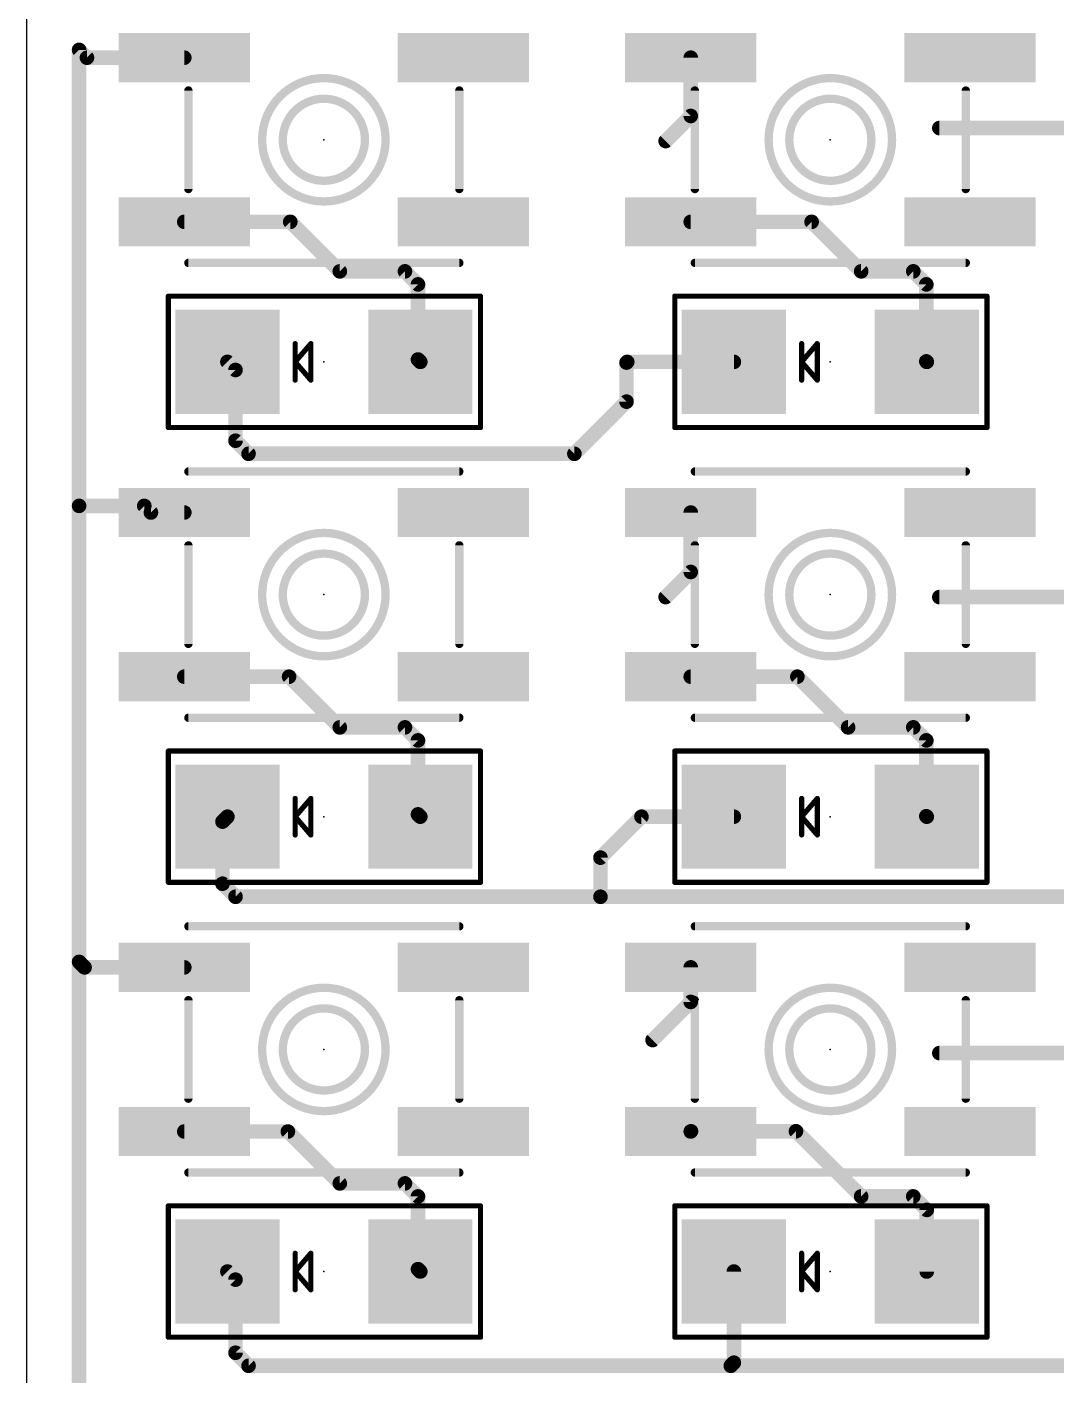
# Model space of a CAD drawing. Extents: x -38 to 38, y -89 to 89.
# Drawn here: x -38.1 to -13.03, y -21.5 to 11.35 of the extents above; entities that cross this region are included whole.
import ezdxf

# ---------------------------------------------------------------- set-up
doc = ezdxf.new("R2010")
doc.units = 0
for name, color, linetype in [('1', 22, 'CONTINUOUS'), ('20', 7, 'CONTINUOUS'), ('21', 253, 'CONTINUOUS'), ('23', 7, 'CONTINUOUS')]:
    doc.layers.add(name, color=color, linetype=linetype)

# ---------------------------------------------------------------- blocks, each defined once
blk = doc.blocks.new('RECT')
blk.add_solid([(-0.5, -0.5), (0.5, -0.5), (-0.5, 0.5), (0.5, 0.5)])

msp = doc.modelspace()

# ---------------------------------------------------------------- linework, layer by layer
at = {"layer": '1', "const_width": 0.1778}
for points in [[(-36.7671, 10.8579, 1), (-36.8929, 10.7321)], [(-36.7411, 10.795, 1), (-36.9189, 10.795)], [(-36.6389, 10.6928, 1), (-36.6389, 10.515)], [(-36.7017, 10.541, 1), (-36.576, 10.6667)], [(-34.2679, 10.515, 1), (-34.2679, 10.6928)], [(-21.8419, 10.6039, 1), (-22.0197, 10.6039)], [(-22.0197, 9.1842, 1), (-21.8419, 9.1842)], [(-21.8679, 9.1214, 1), (-21.9936, 9.2471)], [(-15.875, 8.9789, 1), (-15.875, 8.8011)], [(-22.6054, 8.6354, 1), (-22.4796, 8.5096)], [(-34.2679, 6.6928, 1), (-34.2679, 6.515)], [(-31.6235, 6.6667, 1), (-31.7492, 6.541)], [(-31.6864, 6.515, 1), (-31.6864, 6.6928)], [(-21.9308, 6.6928, 1), (-21.9308, 6.515)], [(-18.9235, 6.6667, 1), (-19.0492, 6.541)], [(-18.9864, 6.515, 1), (-18.9864, 6.6928)], [(-30.48, 5.4864, 1), (-30.48, 5.3086)], [(-30.5429, 5.3346, 1), (-30.4171, 5.4604)], [(-28.8296, 5.4604, 1), (-28.9554, 5.3346)], [(-28.8925, 5.3086, 1), (-28.8925, 5.4864)], [(-28.4861, 5.08, 1), (-28.6639, 5.08)], [(-17.78, 5.4864, 1), (-17.78, 5.3086)], [(-17.8429, 5.3346, 1), (-17.7171, 5.4604)], [(-16.4471, 5.4604, 1), (-16.5729, 5.3346)], [(-16.51, 5.3086, 1), (-16.51, 5.4864)], [(-16.1036, 5.08, 1), (-16.2814, 5.08)], [(-28.6379, 5.0171, 1), (-28.5121, 5.1429)], [(-16.2554, 5.0171, 1), (-16.1296, 5.1429)], [(-33.1546, 3.2547, 1), (-33.2803, 3.129)], [(-28.5121, 3.3113, 1), (-28.6379, 3.1856)], [(-28.6639, 3.2485, 1), (-28.4861, 3.2485)], [(-28.5813, 3.129, 1), (-28.4556, 3.2547)], [(-23.5579, 3.2379, 1), (-23.4321, 3.1121)], [(-23.4061, 3.175, 1), (-23.5839, 3.175)], [(-23.4781, 3.2808, 1), (-23.4781, 3.103)], [(-23.4153, 3.129, 1), (-23.541, 3.2547)], [(-20.8803, 3.103, 1), (-20.8803, 3.2808)], [(-16.1296, 3.266, 1), (-16.2554, 3.1402)], [(-16.2814, 3.2031, 1), (-16.1036, 3.2031)], [(-16.2441, 3.129, 1), (-16.1184, 3.2547)], [(-32.9311, 2.9945, 1), (-33.1089, 2.9945)], [(-33.0829, 2.9316, 1), (-32.9571, 3.0573)], [(-23.5839, 2.2225, 1), (-23.4061, 2.2225)], [(-23.4321, 2.1596, 1), (-23.5579, 2.2854)], [(-32.9571, 1.3329, 1), (-33.0829, 1.2071)], [(-33.1089, 1.27, 1), (-32.9311, 1.27)], [(-32.7025, 1.0414, 1), (-32.7025, 0.8636)], [(-32.7654, 0.8896, 1), (-32.6396, 1.0154)], [(-24.8279, 1.0154, 1), (-24.7021, 0.8896)], [(-24.765, 0.8636, 1), (-24.765, 1.0414)], [(-36.7411, -0.3175, 1), (-36.9189, -0.3175)], [(-36.83, -0.2286, 1), (-36.83, -0.4064)], [(-36.9189, -0.3175, 1), (-36.7411, -0.3175)], [(-35.1796, -0.2546, 1), (-35.3054, -0.3804)], [(-35.2425, -0.4064, 1), (-35.2425, -0.2286)], [(-35.0802, -0.3909, 1), (-35.0802, -0.5687)], [(-35.1431, -0.5426, 1), (-35.0174, -0.4169)], [(-34.2679, -0.5687, 1), (-34.2679, -0.3909)], [(-21.8419, -0.4798, 1), (-22.0197, -0.4798)], [(-22.0197, -1.9283, 1), (-21.8419, -1.9283)], [(-21.8679, -1.9911, 1), (-21.9936, -1.8654)], [(-22.6054, -2.4771, 1), (-22.4796, -2.6029)], [(-15.875, -2.4511, 1), (-15.875, -2.6289)], [(-34.2679, -4.3909, 1), (-34.2679, -4.5687)], [(-31.6524, -4.4169, 1), (-31.7781, -4.5426)], [(-31.7152, -4.5687, 1), (-31.7152, -4.3909)], [(-21.9308, -4.3909, 1), (-21.9308, -4.5687)], [(-19.2699, -4.4169, 1), (-19.3956, -4.5426)], [(-19.3327, -4.5687, 1), (-19.3327, -4.3909)], [(-30.48, -5.6261, 1), (-30.48, -5.8039)], [(-30.5429, -5.7779, 1), (-30.4171, -5.6521)], [(-28.8296, -5.6521, 1), (-28.9554, -5.7779)], [(-28.8925, -5.8039, 1), (-28.8925, -5.6261)], [(-18.0975, -5.6261, 1), (-18.0975, -5.8039)], [(-18.1604, -5.7779, 1), (-18.0346, -5.6521)], [(-16.4471, -5.6521, 1), (-16.5729, -5.7779)], [(-16.51, -5.8039, 1), (-16.51, -5.6261)], [(-28.4861, -6.0325, 1), (-28.6639, -6.0325)], [(-28.6379, -6.0954, 1), (-28.5121, -5.9696)], [(-16.1036, -6.0325, 1), (-16.2814, -6.0325)], [(-16.2554, -6.0954, 1), (-16.1296, -5.9696)], [(-33.2486, -8.0118, 1), (-33.4264, -8.0118)], [(-33.4004, -7.949, 1), (-33.2746, -8.0747)], [(-33.1546, -7.9546, 1), (-33.2803, -7.8289)], [(-28.5121, -7.7723, 1), (-28.6379, -7.898)], [(-28.6639, -7.8352, 1), (-28.4861, -7.8352)], [(-28.5813, -7.9546, 1), (-28.4556, -7.8289)], [(-23.1318, -7.8029, 1), (-23.1318, -7.9807)], [(-23.0689, -7.9546, 1), (-23.1946, -7.8289)], [(-20.8803, -7.9807, 1), (-20.8803, -7.8029)], [(-16.1296, -7.8177, 1), (-16.2554, -7.9434)], [(-16.2814, -7.8805, 1), (-16.1036, -7.8805)], [(-16.2441, -7.9546, 1), (-16.1184, -7.8289)], [(-24.1929, -8.8271, 1), (-24.0671, -8.9529)], [(-24.0411, -8.89, 1), (-24.2189, -8.89)], [(-33.2746, -9.4621, 1), (-33.4004, -9.5879)], [(-33.4264, -9.525, 1), (-33.2486, -9.525)], [(-33.02, -9.7536, 1), (-33.02, -9.9314)], [(-33.0829, -9.9054, 1), (-32.9571, -9.7796)], [(-24.13, -9.7536, 1), (-24.13, -9.9314)], [(-24.2189, -9.8425, 1), (-24.0411, -9.8425)], [(-24.13, -9.9314, 1), (-24.13, -9.7536)], [(-36.7671, -11.3671, 1), (-36.8929, -11.4929)], [(-36.7411, -11.43, 1), (-36.9189, -11.43)], [(-36.9189, -11.43, 1), (-36.7411, -11.43)], [(-36.6966, -11.4745, 1), (-36.6966, -11.6523)], [(-36.7595, -11.6263, 1), (-36.6337, -11.5005)], [(-34.2679, -11.6523, 1), (-34.2679, -11.4745)], [(-21.8419, -11.5634, 1), (-22.0197, -11.5634)], [(-22.0197, -12.4058, 1), (-21.8419, -12.4058)], [(-21.8679, -12.4686, 1), (-21.9936, -12.3429)], [(-22.9229, -13.2721, 1), (-22.7971, -13.3979)], [(-15.875, -13.5636, 1), (-15.875, -13.7414)], [(-34.2679, -15.4745, 1), (-34.2679, -15.6523)], [(-31.6812, -15.5005, 1), (-31.807, -15.6263)], [(-31.7441, -15.6523, 1), (-31.7441, -15.4745)], [(-21.9936, -15.5005, 1), (-21.8679, -15.6263)], [(-21.9249, -15.4686, 1), (-21.9249, -15.6464)], [(-21.862, -15.6204, 1), (-21.9878, -15.4946)], [(-19.3046, -15.4946, 1), (-19.4304, -15.6204)], [(-19.3675, -15.6464, 1), (-19.3675, -15.4686)], [(-30.48, -16.7386, 1), (-30.48, -16.9164)], [(-30.5429, -16.8904, 1), (-30.4171, -16.7646)], [(-28.8296, -16.7646, 1), (-28.9554, -16.8904)], [(-28.8925, -16.9164, 1), (-28.8925, -16.7386)], [(-28.4861, -17.145, 1), (-28.6639, -17.145)], [(-28.6379, -17.2079, 1), (-28.5121, -17.0821)], [(-17.78, -17.0561, 1), (-17.78, -17.2339)], [(-17.8429, -17.2079, 1), (-17.7171, -17.0821)], [(-16.4471, -17.0821, 1), (-16.5729, -17.2079)], [(-16.51, -17.2339, 1), (-16.51, -17.0561)], [(-16.0924, -17.4737, 1), (-16.2702, -17.4737)], [(-16.2441, -17.5366, 1), (-16.1184, -17.4109)], [(-33.1546, -18.9125, 1), (-33.2803, -19.0383)], [(-32.9311, -19.1728, 1), (-33.1089, -19.1728)], [(-33.0829, -19.2357, 1), (-32.9571, -19.11)], [(-28.5121, -18.856, 1), (-28.6379, -18.9817)], [(-28.6639, -18.9188, 1), (-28.4861, -18.9188)], [(-28.5813, -19.0383, 1), (-28.4556, -18.9125)], [(-20.7914, -18.9754, 1), (-20.9692, -18.9754)], [(-16.2702, -18.9754, 1), (-16.0924, -18.9754)], [(-32.9571, -20.8921, 1), (-33.0829, -21.0179)], [(-33.1089, -20.955, 1), (-32.9311, -20.955)], [(-20.8174, -21.2606, 1), (-20.9431, -21.1349)], [(-32.7025, -21.1836, 1), (-32.7025, -21.3614)], [(-32.7654, -21.3354, 1), (-32.6396, -21.2096)], [(-21.0179, -21.2096, 1), (-20.8921, -21.3354)], [(-20.955, -21.1836, 1), (-20.955, -21.3614)], [(-20.9692, -21.1978, 1), (-20.7914, -21.1978)], [(-20.955, -21.3614, 1), (-20.955, -21.1836)]]:
    msp.add_lwpolyline(points, format="xyb", dxfattribs=at)
at = {"layer": '1', "const_width": 0.3556}
for points in [[(-36.83, -0.3175), (-36.83, 10.795)], [(-36.6389, 10.6039), (-36.83, 10.795)], [(-34.2679, 10.6039), (-36.6389, 10.6039)], [(-21.9308, 10.6039), (-21.9308, 9.1842)], [(-21.9308, 9.1842), (-22.5425, 8.5725)], [(-15.875, 8.89), (-10.16, 8.89)], [(-34.2679, 6.6039), (-31.6864, 6.6039)], [(-31.6864, 6.6039), (-30.48, 5.3975)], [(-21.9308, 6.6039), (-18.9864, 6.6039)], [(-18.9864, 6.6039), (-17.78, 5.3975)], [(-30.48, 5.3975), (-28.8925, 5.3975)], [(-28.8925, 5.3975), (-28.575, 5.08)], [(-28.575, 5.08), (-28.575, 3.2485)], [(-17.78, 5.3975), (-16.51, 5.3975)], [(-16.51, 5.3975), (-16.1925, 5.08)], [(-16.1925, 5.08), (-16.1925, 3.2031)], [(-33.02, 2.9945), (-33.2174, 3.1919)], [(-28.575, 3.2485), (-28.5184, 3.1919)], [(-23.4781, 3.1919), (-23.495, 3.175)], [(-23.495, 3.175), (-23.495, 2.2225)], [(-20.8803, 3.1919), (-23.4781, 3.1919)], [(-16.1925, 3.2031), (-16.1813, 3.1919)], [(-33.02, 1.27), (-33.02, 2.9945)], [(-23.495, 2.2225), (-24.765, 0.9525)], [(-32.7025, 0.9525), (-33.02, 1.27)], [(-24.765, 0.9525), (-32.7025, 0.9525)], [(-36.83, -11.43), (-36.83, -0.3175)], [(-35.2425, -0.3175), (-36.83, -0.3175)], [(-35.0802, -0.4798), (-35.2425, -0.3175)], [(-34.2679, -0.4798), (-35.0802, -0.4798)], [(-21.9308, -0.4798), (-21.9308, -1.9283)], [(-21.9308, -1.9283), (-22.5425, -2.54)], [(-15.875, -2.54), (-10.16, -2.54)], [(-34.2679, -4.4798), (-31.7152, -4.4798)], [(-31.7152, -4.4798), (-30.48, -5.715)], [(-21.9308, -4.4798), (-19.3327, -4.4798)], [(-19.3327, -4.4798), (-18.0975, -5.715)], [(-30.48, -5.715), (-28.8925, -5.715)], [(-28.8925, -5.715), (-28.575, -6.0325)], [(-18.0975, -5.715), (-16.51, -5.715)], [(-16.51, -5.715), (-16.1925, -6.0325)], [(-28.575, -6.0325), (-28.575, -7.8352)], [(-16.1925, -6.0325), (-16.1925, -7.8805)], [(-33.3375, -8.0118), (-33.2174, -7.8918)], [(-33.3375, -9.525), (-33.3375, -8.0118)], [(-28.575, -7.8352), (-28.5184, -7.8918)], [(-23.1318, -7.8918), (-24.13, -8.89)], [(-20.8803, -7.8918), (-23.1318, -7.8918)], [(-16.1925, -7.8805), (-16.1813, -7.8918)], [(-24.13, -8.89), (-24.13, -9.8425)], [(-33.02, -9.8425), (-33.3375, -9.525)], [(-24.13, -9.8425), (-33.02, -9.8425)], [(-10.795, -9.8425), (-24.13, -9.8425)], [(-36.83, -22.5425), (-36.83, -11.43)], [(-36.6966, -11.5634), (-36.83, -11.43)], [(-34.2679, -11.5634), (-36.6966, -11.5634)], [(-21.9308, -11.5634), (-21.9308, -12.4058)], [(-21.9308, -12.4058), (-22.86, -13.335)], [(-15.875, -13.6525), (-10.16, -13.6525)], [(-34.2679, -15.5634), (-31.7441, -15.5634)], [(-31.7441, -15.5634), (-30.48, -16.8275)], [(-21.9249, -15.5575), (-21.9308, -15.5634)], [(-19.3675, -15.5575), (-21.9249, -15.5575)], [(-17.78, -17.145), (-19.3675, -15.5575)], [(-30.48, -16.8275), (-28.8925, -16.8275)], [(-28.8925, -16.8275), (-28.575, -17.145)], [(-28.575, -17.145), (-28.575, -18.9188)], [(-16.51, -17.145), (-17.78, -17.145)], [(-16.1813, -17.4737), (-16.51, -17.145)], [(-16.1813, -18.9754), (-16.1813, -17.4737)], [(-33.02, -19.1728), (-33.2174, -18.9754)], [(-33.02, -20.955), (-33.02, -19.1728)], [(-28.575, -18.9188), (-28.5184, -18.9754)], [(-20.8803, -18.9754), (-20.8803, -21.1978)], [(-32.7025, -21.2725), (-33.02, -20.955)], [(-20.8803, -21.1978), (-20.955, -21.2725)], [(-20.955, -21.2725), (-32.7025, -21.2725)], [(-10.795, -21.2725), (-20.955, -21.2725)]]:
    msp.add_lwpolyline(points, dxfattribs=at)
at = {"layer": '20'}
msp.add_line((-38.1, -88.9), (-38.1, 88.9), dxfattribs=at)
at = {"layer": '21'}
for points, const_width in [([(-30.8679, 7.1006, 1), (-30.8679, 10.1072, 1), (-30.8679, 7.1006)], 0.2032), ([(-18.5308, 7.1006, 1), (-18.5308, 10.1072, 1), (-18.5308, 7.1006)], 0.2032), ([(-34.1171, 9.8039, 1), (-34.2187, 9.8039)], 0.1016), ([(-27.5171, 9.8039, 1), (-27.6187, 9.8039)], 0.1016), ([(-21.78, 9.8039, 1), (-21.8816, 9.8039)], 0.1016), ([(-15.18, 9.8039, 1), (-15.2816, 9.8039)], 0.1016), ([(-30.8679, 7.6039, 1), (-30.8679, 9.6039, 1), (-30.8679, 7.6039)], 0.2032), ([(-18.5308, 7.6039, 1), (-18.5308, 9.6039, 1), (-18.5308, 7.6039)], 0.2032), ([(-34.2187, 7.4039, 1), (-34.1171, 7.4039)], 0.1016), ([(-27.6187, 7.4039, 1), (-27.5171, 7.4039)], 0.1016), ([(-21.8816, 7.4039, 1), (-21.78, 7.4039)], 0.1016), ([(-15.2816, 7.4039, 1), (-15.18, 7.4039)], 0.1016), ([(-34.1679, 5.6547, 1), (-34.1679, 5.5531)], 0.1016), ([(-27.5679, 5.5531, 1), (-27.5679, 5.6547)], 0.1016), ([(-21.8308, 5.6547, 1), (-21.8308, 5.5531)], 0.1016), ([(-15.2308, 5.5531, 1), (-15.2308, 5.6547)], 0.1016), ([(-34.6252, 4.7919, 1), (-34.6887, 4.7919)], 0.0635), ([(-34.6569, 4.8236, 1), (-34.6569, 4.7601)], 0.0635), ([(-27.0202, 4.7919, 1), (-27.0837, 4.7919)], 0.0635), ([(-27.0202, 4.5859, 1), (-27.0837, 4.5859)], 0.0635), ([(-27.0202, 4.5859, 1), (-27.0837, 4.5859)], 0.0635), ([(-27.0837, 4.5859, 1), (-27.0202, 4.5859)], 0.0635), ([(-27.0519, 4.7601, 1), (-27.0519, 4.8236)], 0.0635), ([(-22.288, 4.7919, 1), (-22.3515, 4.7919)], 0.0635), ([(-22.3198, 4.8236, 1), (-22.3198, 4.7601)], 0.0635), ([(-14.683, 4.7919, 1), (-14.7465, 4.7919)], 0.0635), ([(-14.683, 4.5859, 1), (-14.7465, 4.5859)], 0.0635), ([(-14.683, 4.5859, 1), (-14.7465, 4.5859)], 0.0635), ([(-14.7465, 4.5859, 1), (-14.683, 4.5859)], 0.0635), ([(-14.7148, 4.7601, 1), (-14.7148, 4.8236)], 0.0635), ([(-27.0837, 4.5284, 1), (-27.0202, 4.5284)], 0.0635), ([(-14.7465, 4.5284, 1), (-14.683, 4.5284)], 0.0635), ([(-31.5347, 3.6364, 1), (-31.5982, 3.6364)], 0.0635), ([(-31.1537, 3.6364, 1), (-31.2172, 3.6364)], 0.0635), ([(-31.1613, 3.6157, 1), (-31.2095, 3.657)], 0.0635), ([(-19.1975, 3.6364, 1), (-19.261, 3.6364)], 0.0635), ([(-18.8165, 3.6364, 1), (-18.88, 3.6364)], 0.0635), ([(-18.8242, 3.6157, 1), (-18.8724, 3.657)], 0.0635), ([(-31.5423, 3.2125, 1), (-31.5905, 3.1712)], 0.0635), ([(-31.5905, 3.2125, 1), (-31.5423, 3.1712)], 0.0635), ([(-19.2052, 3.2125, 1), (-19.2534, 3.1712)], 0.0635), ([(-19.2534, 3.2125, 1), (-19.2052, 3.1712)], 0.0635), ([(-31.5982, 2.7474, 1), (-31.5347, 2.7474)], 0.0635), ([(-31.2172, 2.7474, 1), (-31.1537, 2.7474)], 0.0635), ([(-31.2095, 2.7267, 1), (-31.1613, 2.768)], 0.0635), ([(-19.261, 2.7474, 1), (-19.1975, 2.7474)], 0.0635), ([(-18.88, 2.7474, 1), (-18.8165, 2.7474)], 0.0635), ([(-18.8724, 2.7267, 1), (-18.8242, 2.768)], 0.0635), ([(-34.6252, 2.0459, 1), (-34.6887, 2.0459)], 0.0635), ([(-34.6252, 2.0459, 1), (-34.6887, 2.0459)], 0.0635), ([(-34.6887, 2.0459, 1), (-34.6252, 2.0459)], 0.0635), ([(-22.288, 2.0459, 1), (-22.3515, 2.0459)], 0.0635), ([(-22.288, 2.0459, 1), (-22.3515, 2.0459)], 0.0635), ([(-22.3515, 2.0459, 1), (-22.288, 2.0459)], 0.0635), ([(-34.6887, 1.7979, 1), (-34.6252, 1.7979)], 0.0635), ([(-34.6569, 1.6236, 1), (-34.6569, 1.5601)], 0.0635), ([(-27.0519, 1.5601, 1), (-27.0519, 1.6236)], 0.0635), ([(-22.3515, 1.7979, 1), (-22.288, 1.7979)], 0.0635), ([(-22.3198, 1.6236, 1), (-22.3198, 1.5601)], 0.0635), ([(-14.7148, 1.5601, 1), (-14.7148, 1.6236)], 0.0635), ([(-34.6887, 1.5919, 1), (-34.6252, 1.5919)], 0.0635), ([(-27.0837, 1.5919, 1), (-27.0202, 1.5919)], 0.0635), ([(-22.3515, 1.5919, 1), (-22.288, 1.5919)], 0.0635), ([(-14.7465, 1.5919, 1), (-14.683, 1.5919)], 0.0635), ([(-34.1679, 0.571, 1), (-34.1679, 0.4694)], 0.1016), ([(-27.5679, 0.4694, 1), (-27.5679, 0.571)], 0.1016), ([(-21.8308, 0.571, 1), (-21.8308, 0.4694)], 0.1016), ([(-15.2308, 0.4694, 1), (-15.2308, 0.571)], 0.1016), ([(-30.8679, -3.9831, 1), (-30.8679, -0.9765, 1), (-30.8679, -3.9831)], 0.2032), ([(-18.5308, -3.9831, 1), (-18.5308, -0.9765, 1), (-18.5308, -3.9831)], 0.2032), ([(-34.1171, -1.2798, 1), (-34.2187, -1.2798)], 0.1016), ([(-27.5171, -1.2798, 1), (-27.6187, -1.2798)], 0.1016), ([(-21.78, -1.2798, 1), (-21.8816, -1.2798)], 0.1016), ([(-15.18, -1.2798, 1), (-15.2816, -1.2798)], 0.1016), ([(-30.8679, -3.4798, 1), (-30.8679, -1.4798, 1), (-30.8679, -3.4798)], 0.2032), ([(-18.5308, -3.4798, 1), (-18.5308, -1.4798, 1), (-18.5308, -3.4798)], 0.2032), ([(-34.2187, -3.6798, 1), (-34.1171, -3.6798)], 0.1016), ([(-27.6187, -3.6798, 1), (-27.5171, -3.6798)], 0.1016), ([(-21.8816, -3.6798, 1), (-21.78, -3.6798)], 0.1016), ([(-15.2816, -3.6798, 1), (-15.18, -3.6798)], 0.1016), ([(-34.1679, -5.429, 1), (-34.1679, -5.5306)], 0.1016), ([(-27.5679, -5.5306, 1), (-27.5679, -5.429)], 0.1016), ([(-21.8308, -5.429, 1), (-21.8308, -5.5306)], 0.1016), ([(-15.2308, -5.5306, 1), (-15.2308, -5.429)], 0.1016), ([(-34.6252, -6.2918, 1), (-34.6887, -6.2918)], 0.0635), ([(-34.6569, -6.26, 1), (-34.6569, -6.3235)], 0.0635), ([(-27.0202, -6.2918, 1), (-27.0837, -6.2918)], 0.0635), ([(-27.0519, -6.3235, 1), (-27.0519, -6.26)], 0.0635), ([(-22.288, -6.2918, 1), (-22.3515, -6.2918)], 0.0635), ([(-22.3198, -6.26, 1), (-22.3198, -6.3235)], 0.0635), ([(-14.683, -6.2918, 1), (-14.7465, -6.2918)], 0.0635), ([(-14.7148, -6.3235, 1), (-14.7148, -6.26)], 0.0635), ([(-27.0202, -6.4978, 1), (-27.0837, -6.4978)], 0.0635), ([(-27.0202, -6.4978, 1), (-27.0837, -6.4978)], 0.0635), ([(-27.0837, -6.4978, 1), (-27.0202, -6.4978)], 0.0635), ([(-27.0837, -6.5553, 1), (-27.0202, -6.5553)], 0.0635), ([(-14.683, -6.4978, 1), (-14.7465, -6.4978)], 0.0635), ([(-14.683, -6.4978, 1), (-14.7465, -6.4978)], 0.0635), ([(-14.7465, -6.4978, 1), (-14.683, -6.4978)], 0.0635), ([(-14.7465, -6.5553, 1), (-14.683, -6.5553)], 0.0635), ([(-31.5347, -7.4473, 1), (-31.5982, -7.4473)], 0.0635), ([(-31.1537, -7.4473, 1), (-31.2172, -7.4473)], 0.0635), ([(-31.1613, -7.4679, 1), (-31.2095, -7.4266)], 0.0635), ([(-19.1975, -7.4473, 1), (-19.261, -7.4473)], 0.0635), ([(-18.8165, -7.4473, 1), (-18.88, -7.4473)], 0.0635), ([(-18.8242, -7.4679, 1), (-18.8724, -7.4266)], 0.0635), ([(-31.5423, -7.8711, 1), (-31.5905, -7.9124)], 0.0635), ([(-31.5905, -7.8711, 1), (-31.5423, -7.9124)], 0.0635), ([(-19.2052, -7.8711, 1), (-19.2534, -7.9124)], 0.0635), ([(-19.2534, -7.8711, 1), (-19.2052, -7.9124)], 0.0635), ([(-31.5982, -8.3363, 1), (-31.5347, -8.3363)], 0.0635), ([(-31.2172, -8.3363, 1), (-31.1537, -8.3363)], 0.0635), ([(-31.2095, -8.3569, 1), (-31.1613, -8.3156)], 0.0635), ([(-19.261, -8.3363, 1), (-19.1975, -8.3363)], 0.0635), ([(-18.88, -8.3363, 1), (-18.8165, -8.3363)], 0.0635), ([(-18.8724, -8.3569, 1), (-18.8242, -8.3156)], 0.0635), ([(-34.6252, -9.0378, 1), (-34.6887, -9.0378)], 0.0635), ([(-34.6252, -9.0378, 1), (-34.6887, -9.0378)], 0.0635), ([(-34.6887, -9.0378, 1), (-34.6252, -9.0378)], 0.0635), ([(-22.288, -9.0378, 1), (-22.3515, -9.0378)], 0.0635), ([(-22.288, -9.0378, 1), (-22.3515, -9.0378)], 0.0635), ([(-22.3515, -9.0378, 1), (-22.288, -9.0378)], 0.0635), ([(-34.6887, -9.2858, 1), (-34.6252, -9.2858)], 0.0635), ([(-34.6569, -9.46, 1), (-34.6569, -9.5235)], 0.0635), ([(-34.6887, -9.4918, 1), (-34.6252, -9.4918)], 0.0635), ([(-27.0837, -9.4918, 1), (-27.0202, -9.4918)], 0.0635), ([(-27.0519, -9.5235, 1), (-27.0519, -9.46)], 0.0635), ([(-22.3515, -9.2858, 1), (-22.288, -9.2858)], 0.0635), ([(-22.3198, -9.46, 1), (-22.3198, -9.5235)], 0.0635), ([(-22.3515, -9.4918, 1), (-22.288, -9.4918)], 0.0635), ([(-14.7465, -9.4918, 1), (-14.683, -9.4918)], 0.0635), ([(-14.7148, -9.5235, 1), (-14.7148, -9.46)], 0.0635), ([(-34.1679, -10.5126, 1), (-34.1679, -10.6142)], 0.1016), ([(-27.5679, -10.6142, 1), (-27.5679, -10.5126)], 0.1016), ([(-21.8308, -10.5126, 1), (-21.8308, -10.6142)], 0.1016), ([(-15.2308, -10.6142, 1), (-15.2308, -10.5126)], 0.1016), ([(-30.8679, -15.0667, 1), (-30.8679, -12.0601, 1), (-30.8679, -15.0667)], 0.2032), ([(-18.5308, -15.0667, 1), (-18.5308, -12.0601, 1), (-18.5308, -15.0667)], 0.2032), ([(-34.1171, -12.3634, 1), (-34.2187, -12.3634)], 0.1016), ([(-30.8679, -14.5634, 1), (-30.8679, -12.5634, 1), (-30.8679, -14.5634)], 0.2032), ([(-27.5171, -12.3634, 1), (-27.6187, -12.3634)], 0.1016), ([(-21.78, -12.3634, 1), (-21.8816, -12.3634)], 0.1016), ([(-18.5308, -14.5634, 1), (-18.5308, -12.5634, 1), (-18.5308, -14.5634)], 0.2032), ([(-15.18, -12.3634, 1), (-15.2816, -12.3634)], 0.1016), ([(-34.2187, -14.7634, 1), (-34.1171, -14.7634)], 0.1016), ([(-27.6187, -14.7634, 1), (-27.5171, -14.7634)], 0.1016), ([(-21.8816, -14.7634, 1), (-21.78, -14.7634)], 0.1016), ([(-15.2816, -14.7634, 1), (-15.18, -14.7634)], 0.1016), ([(-34.1679, -16.5126, 1), (-34.1679, -16.6142)], 0.1016), ([(-27.5679, -16.6142, 1), (-27.5679, -16.5126)], 0.1016), ([(-21.8308, -16.5126, 1), (-21.8308, -16.6142)], 0.1016), ([(-15.2308, -16.6142, 1), (-15.2308, -16.5126)], 0.1016), ([(-34.6569, -17.3436, 1), (-34.6569, -17.4071)], 0.0635), ([(-34.6252, -17.3754, 1), (-34.6887, -17.3754)], 0.0635), ([(-27.0202, -17.3754, 1), (-27.0837, -17.3754)], 0.0635), ([(-27.0519, -17.4071, 1), (-27.0519, -17.3436)], 0.0635), ([(-22.3198, -17.3436, 1), (-22.3198, -17.4071)], 0.0635), ([(-22.288, -17.3754, 1), (-22.3515, -17.3754)], 0.0635), ([(-14.683, -17.3754, 1), (-14.7465, -17.3754)], 0.0635), ([(-14.7148, -17.4071, 1), (-14.7148, -17.3436)], 0.0635), ([(-27.0202, -17.5814, 1), (-27.0837, -17.5814)], 0.0635), ([(-27.0202, -17.5814, 1), (-27.0837, -17.5814)], 0.0635), ([(-27.0837, -17.5814, 1), (-27.0202, -17.5814)], 0.0635), ([(-27.0837, -17.6389, 1), (-27.0202, -17.6389)], 0.0635), ([(-14.683, -17.5814, 1), (-14.7465, -17.5814)], 0.0635), ([(-14.683, -17.5814, 1), (-14.7465, -17.5814)], 0.0635), ([(-14.7465, -17.5814, 1), (-14.683, -17.5814)], 0.0635), ([(-14.7465, -17.6389, 1), (-14.683, -17.6389)], 0.0635), ([(-31.5347, -18.5309, 1), (-31.5982, -18.5309)], 0.0635), ([(-31.1537, -18.5309, 1), (-31.2172, -18.5309)], 0.0635), ([(-31.1613, -18.5516, 1), (-31.2095, -18.5102)], 0.0635), ([(-19.1975, -18.5309, 1), (-19.261, -18.5309)], 0.0635), ([(-18.8165, -18.5309, 1), (-18.88, -18.5309)], 0.0635), ([(-18.8242, -18.5516, 1), (-18.8724, -18.5102)], 0.0635), ([(-31.5423, -18.9547, 1), (-31.5905, -18.9961)], 0.0635), ([(-31.5905, -18.9547, 1), (-31.5423, -18.9961)], 0.0635), ([(-19.2052, -18.9547, 1), (-19.2534, -18.9961)], 0.0635), ([(-19.2534, -18.9547, 1), (-19.2052, -18.9961)], 0.0635), ([(-31.2095, -19.4406, 1), (-31.1613, -19.3992)], 0.0635), ([(-18.8724, -19.4406, 1), (-18.8242, -19.3992)], 0.0635), ([(-31.5982, -19.4199, 1), (-31.5347, -19.4199)], 0.0635), ([(-31.2172, -19.4199, 1), (-31.1537, -19.4199)], 0.0635), ([(-19.261, -19.4199, 1), (-19.1975, -19.4199)], 0.0635), ([(-18.88, -19.4199, 1), (-18.8165, -19.4199)], 0.0635), ([(-34.6252, -20.1214, 1), (-34.6887, -20.1214)], 0.0635), ([(-34.6252, -20.1214, 1), (-34.6887, -20.1214)], 0.0635), ([(-34.6887, -20.1214, 1), (-34.6252, -20.1214)], 0.0635), ([(-34.6887, -20.3694, 1), (-34.6252, -20.3694)], 0.0635), ([(-22.288, -20.1214, 1), (-22.3515, -20.1214)], 0.0635), ([(-22.288, -20.1214, 1), (-22.3515, -20.1214)], 0.0635), ([(-22.3515, -20.1214, 1), (-22.288, -20.1214)], 0.0635), ([(-22.3515, -20.3694, 1), (-22.288, -20.3694)], 0.0635), ([(-34.6569, -20.5436, 1), (-34.6569, -20.6071)], 0.0635), ([(-34.6887, -20.5754, 1), (-34.6252, -20.5754)], 0.0635), ([(-27.0837, -20.5754, 1), (-27.0202, -20.5754)], 0.0635), ([(-27.0519, -20.6071, 1), (-27.0519, -20.5436)], 0.0635), ([(-22.3198, -20.5436, 1), (-22.3198, -20.6071)], 0.0635), ([(-22.3515, -20.5754, 1), (-22.288, -20.5754)], 0.0635), ([(-14.7465, -20.5754, 1), (-14.683, -20.5754)], 0.0635), ([(-14.7148, -20.6071, 1), (-14.7148, -20.5436)], 0.0635)]:
    msp.add_lwpolyline(points, format="xyb", dxfattribs=dict(at, const_width=const_width))
for points, const_width in [([(-34.1679, 7.4039), (-34.1679, 9.8039)], 0.2032), ([(-27.5679, 9.8039), (-27.5679, 7.4039)], 0.2032), ([(-21.8308, 7.4039), (-21.8308, 9.8039)], 0.2032), ([(-15.2308, 9.8039), (-15.2308, 7.4039)], 0.2032), ([(-27.5679, 5.6039), (-34.1679, 5.6039)], 0.2032), ([(-15.2308, 5.6039), (-21.8308, 5.6039)], 0.2032), ([(-34.6569, 2.0459), (-34.6569, 4.7919)], 0.127), ([(-34.6569, 4.7919), (-27.0519, 4.7919)], 0.127), ([(-27.0519, 4.7919), (-27.0519, 4.5859)], 0.127), ([(-27.0519, 4.5859), (-27.0519, 4.5284)], 0.127), ([(-27.0519, 4.5859), (-27.0519, 1.5919)], 0.127), ([(-22.3198, 2.0459), (-22.3198, 4.7919)], 0.127), ([(-22.3198, 4.7919), (-14.7148, 4.7919)], 0.127), ([(-14.7148, 4.7919), (-14.7148, 4.5859)], 0.127), ([(-14.7148, 4.5859), (-14.7148, 4.5284)], 0.127), ([(-14.7148, 4.5859), (-14.7148, 1.5919)], 0.127), ([(-31.1854, 3.6364), (-31.5664, 3.1919)], 0.127), ([(-31.5664, 2.7474), (-31.5664, 3.6364)], 0.127), ([(-31.1854, 2.7474), (-31.1854, 3.6364)], 0.127), ([(-18.8483, 3.6364), (-19.2293, 3.1919)], 0.127), ([(-19.2293, 2.7474), (-19.2293, 3.6364)], 0.127), ([(-18.8483, 2.7474), (-18.8483, 3.6364)], 0.127), ([(-31.5664, 3.1919), (-31.1854, 2.7474)], 0.127), ([(-19.2293, 3.1919), (-18.8483, 2.7474)], 0.127), ([(-34.6569, 1.7979), (-34.6569, 2.0459)], 0.127), ([(-34.6569, 1.5919), (-34.6569, 2.0459)], 0.127), ([(-22.3198, 1.7979), (-22.3198, 2.0459)], 0.127), ([(-22.3198, 1.5919), (-22.3198, 2.0459)], 0.127), ([(-27.0519, 1.5919), (-34.6569, 1.5919)], 0.127), ([(-14.7148, 1.5919), (-22.3198, 1.5919)], 0.127), ([(-34.1679, 0.5202), (-27.5679, 0.5202)], 0.2032), ([(-21.8308, 0.5202), (-15.2308, 0.5202)], 0.2032), ([(-34.1679, -3.6798), (-34.1679, -1.2798)], 0.2032), ([(-27.5679, -1.2798), (-27.5679, -3.6798)], 0.2032), ([(-21.8308, -3.6798), (-21.8308, -1.2798)], 0.2032), ([(-15.2308, -1.2798), (-15.2308, -3.6798)], 0.2032), ([(-27.5679, -5.4798), (-34.1679, -5.4798)], 0.2032), ([(-15.2308, -5.4798), (-21.8308, -5.4798)], 0.2032), ([(-34.6569, -9.0378), (-34.6569, -6.2918)], 0.127), ([(-34.6569, -6.2918), (-27.0519, -6.2918)], 0.127), ([(-27.0519, -6.2918), (-27.0519, -6.4978)], 0.127), ([(-22.3198, -9.0378), (-22.3198, -6.2918)], 0.127), ([(-22.3198, -6.2918), (-14.7148, -6.2918)], 0.127), ([(-14.7148, -6.2918), (-14.7148, -6.4978)], 0.127), ([(-27.0519, -6.4978), (-27.0519, -6.5553)], 0.127), ([(-27.0519, -6.4978), (-27.0519, -9.4918)], 0.127), ([(-14.7148, -6.4978), (-14.7148, -6.5553)], 0.127), ([(-14.7148, -6.4978), (-14.7148, -9.4918)], 0.127), ([(-31.1854, -7.4473), (-31.5664, -7.8918)], 0.127), ([(-31.5664, -8.3363), (-31.5664, -7.4473)], 0.127), ([(-31.1854, -8.3363), (-31.1854, -7.4473)], 0.127), ([(-18.8483, -7.4473), (-19.2293, -7.8918)], 0.127), ([(-19.2293, -8.3363), (-19.2293, -7.4473)], 0.127), ([(-18.8483, -8.3363), (-18.8483, -7.4473)], 0.127), ([(-31.5664, -7.8918), (-31.1854, -8.3363)], 0.127), ([(-19.2293, -7.8918), (-18.8483, -8.3363)], 0.127), ([(-34.6569, -9.2858), (-34.6569, -9.0378)], 0.127), ([(-34.6569, -9.4918), (-34.6569, -9.0378)], 0.127), ([(-22.3198, -9.2858), (-22.3198, -9.0378)], 0.127), ([(-22.3198, -9.4918), (-22.3198, -9.0378)], 0.127), ([(-27.0519, -9.4918), (-34.6569, -9.4918)], 0.127), ([(-14.7148, -9.4918), (-22.3198, -9.4918)], 0.127), ([(-34.1679, -10.5634), (-27.5679, -10.5634)], 0.2032), ([(-21.8308, -10.5634), (-15.2308, -10.5634)], 0.2032), ([(-34.1679, -14.7634), (-34.1679, -12.3634)], 0.2032), ([(-27.5679, -12.3634), (-27.5679, -14.7634)], 0.2032), ([(-21.8308, -14.7634), (-21.8308, -12.3634)], 0.2032), ([(-15.2308, -12.3634), (-15.2308, -14.7634)], 0.2032), ([(-27.5679, -16.5634), (-34.1679, -16.5634)], 0.2032), ([(-15.2308, -16.5634), (-21.8308, -16.5634)], 0.2032), ([(-34.6569, -20.1214), (-34.6569, -17.3754)], 0.127), ([(-34.6569, -17.3754), (-27.0519, -17.3754)], 0.127), ([(-27.0519, -17.3754), (-27.0519, -17.5814)], 0.127), ([(-22.3198, -20.1214), (-22.3198, -17.3754)], 0.127), ([(-22.3198, -17.3754), (-14.7148, -17.3754)], 0.127), ([(-14.7148, -17.3754), (-14.7148, -17.5814)], 0.127), ([(-27.0519, -17.5814), (-27.0519, -17.6389)], 0.127), ([(-27.0519, -17.5814), (-27.0519, -20.5754)], 0.127), ([(-14.7148, -17.5814), (-14.7148, -17.6389)], 0.127), ([(-14.7148, -17.5814), (-14.7148, -20.5754)], 0.127), ([(-31.1854, -18.5309), (-31.5664, -18.9754)], 0.127), ([(-31.5664, -19.4199), (-31.5664, -18.5309)], 0.127), ([(-31.1854, -19.4199), (-31.1854, -18.5309)], 0.127), ([(-18.8483, -18.5309), (-19.2293, -18.9754)], 0.127), ([(-19.2293, -19.4199), (-19.2293, -18.5309)], 0.127), ([(-18.8483, -19.4199), (-18.8483, -18.5309)], 0.127), ([(-31.5664, -18.9754), (-31.1854, -19.4199)], 0.127), ([(-19.2293, -18.9754), (-18.8483, -19.4199)], 0.127), ([(-34.6569, -20.3694), (-34.6569, -20.1214)], 0.127), ([(-34.6569, -20.5754), (-34.6569, -20.1214)], 0.127), ([(-22.3198, -20.3694), (-22.3198, -20.1214)], 0.127), ([(-22.3198, -20.5754), (-22.3198, -20.1214)], 0.127), ([(-27.0519, -20.5754), (-34.6569, -20.5754)], 0.127), ([(-14.7148, -20.5754), (-22.3198, -20.5754)], 0.127)]:
    msp.add_lwpolyline(points, dxfattribs=dict(at, const_width=const_width))
at = {"layer": '23'}
for p in [(-30.8679, 8.6039), (-18.5308, 8.6039), (-30.8679, 3.1919), (-18.5308, 3.1919), (-30.8679, -2.4798), (-18.5308, -2.4798), (-30.8679, -7.8918), (-18.5308, -7.8918), (-30.8679, -13.5634), (-18.5308, -13.5634), (-30.8679, -18.9754), (-18.5308, -18.9754)]:
    msp.add_point(p, dxfattribs=at)

# ---------------------------------------------------------------- block references
at = {"layer": '1'}
for p, xscale, yscale in [((-34.2679, 10.6039), 3.2, 1.2), ((-27.4679, 10.6039), 3.2, 1.2), ((-21.9308, 10.6039), 3.2, 1.2), ((-15.1308, 10.6039), 3.2, 1.2), ((-34.2679, 6.6039), 3.2, 1.2), ((-27.4679, 6.6039), 3.2, 1.2), ((-21.9308, 6.6039), 3.2, 1.2), ((-15.1308, 6.6039), 3.2, 1.2), ((-33.2174, 3.1919), 2.54, 2.54), ((-20.8803, 3.1919), 2.54, 2.54), ((-34.2679, -0.4798), 3.2, 1.2), ((-27.4679, -0.4798), 3.2, 1.2), ((-21.9308, -0.4798), 3.2, 1.2), ((-15.1308, -0.4798), 3.2, 1.2), ((-34.2679, -4.4798), 3.2, 1.2), ((-27.4679, -4.4798), 3.2, 1.2), ((-21.9308, -4.4798), 3.2, 1.2), ((-15.1308, -4.4798), 3.2, 1.2), ((-33.2174, -7.8918), 2.54, 2.54), ((-20.8803, -7.8918), 2.54, 2.54), ((-34.2679, -11.5634), 3.2, 1.2), ((-27.4679, -11.5634), 3.2, 1.2), ((-21.9308, -11.5634), 3.2, 1.2), ((-15.1308, -11.5634), 3.2, 1.2), ((-34.2679, -15.5634), 3.2, 1.2), ((-27.4679, -15.5634), 3.2, 1.2), ((-21.9308, -15.5634), 3.2, 1.2), ((-15.1308, -15.5634), 3.2, 1.2), ((-33.2174, -18.9754), 2.54, 2.54), ((-20.8803, -18.9754), 2.54, 2.54)]:
    msp.add_blockref('RECT', p, dxfattribs=dict(at, xscale=xscale, yscale=yscale))
at = {"layer": '1', "xscale": 2.54, "yscale": 2.54, "rotation": 180}
for p in [(-28.5184, 3.1919), (-16.1813, 3.1919), (-28.5184, -7.8918), (-16.1813, -7.8918), (-28.5184, -18.9754), (-16.1813, -18.9754)]:
    msp.add_blockref('RECT', p, dxfattribs=at)

doc.saveas('drawing.dxf')
